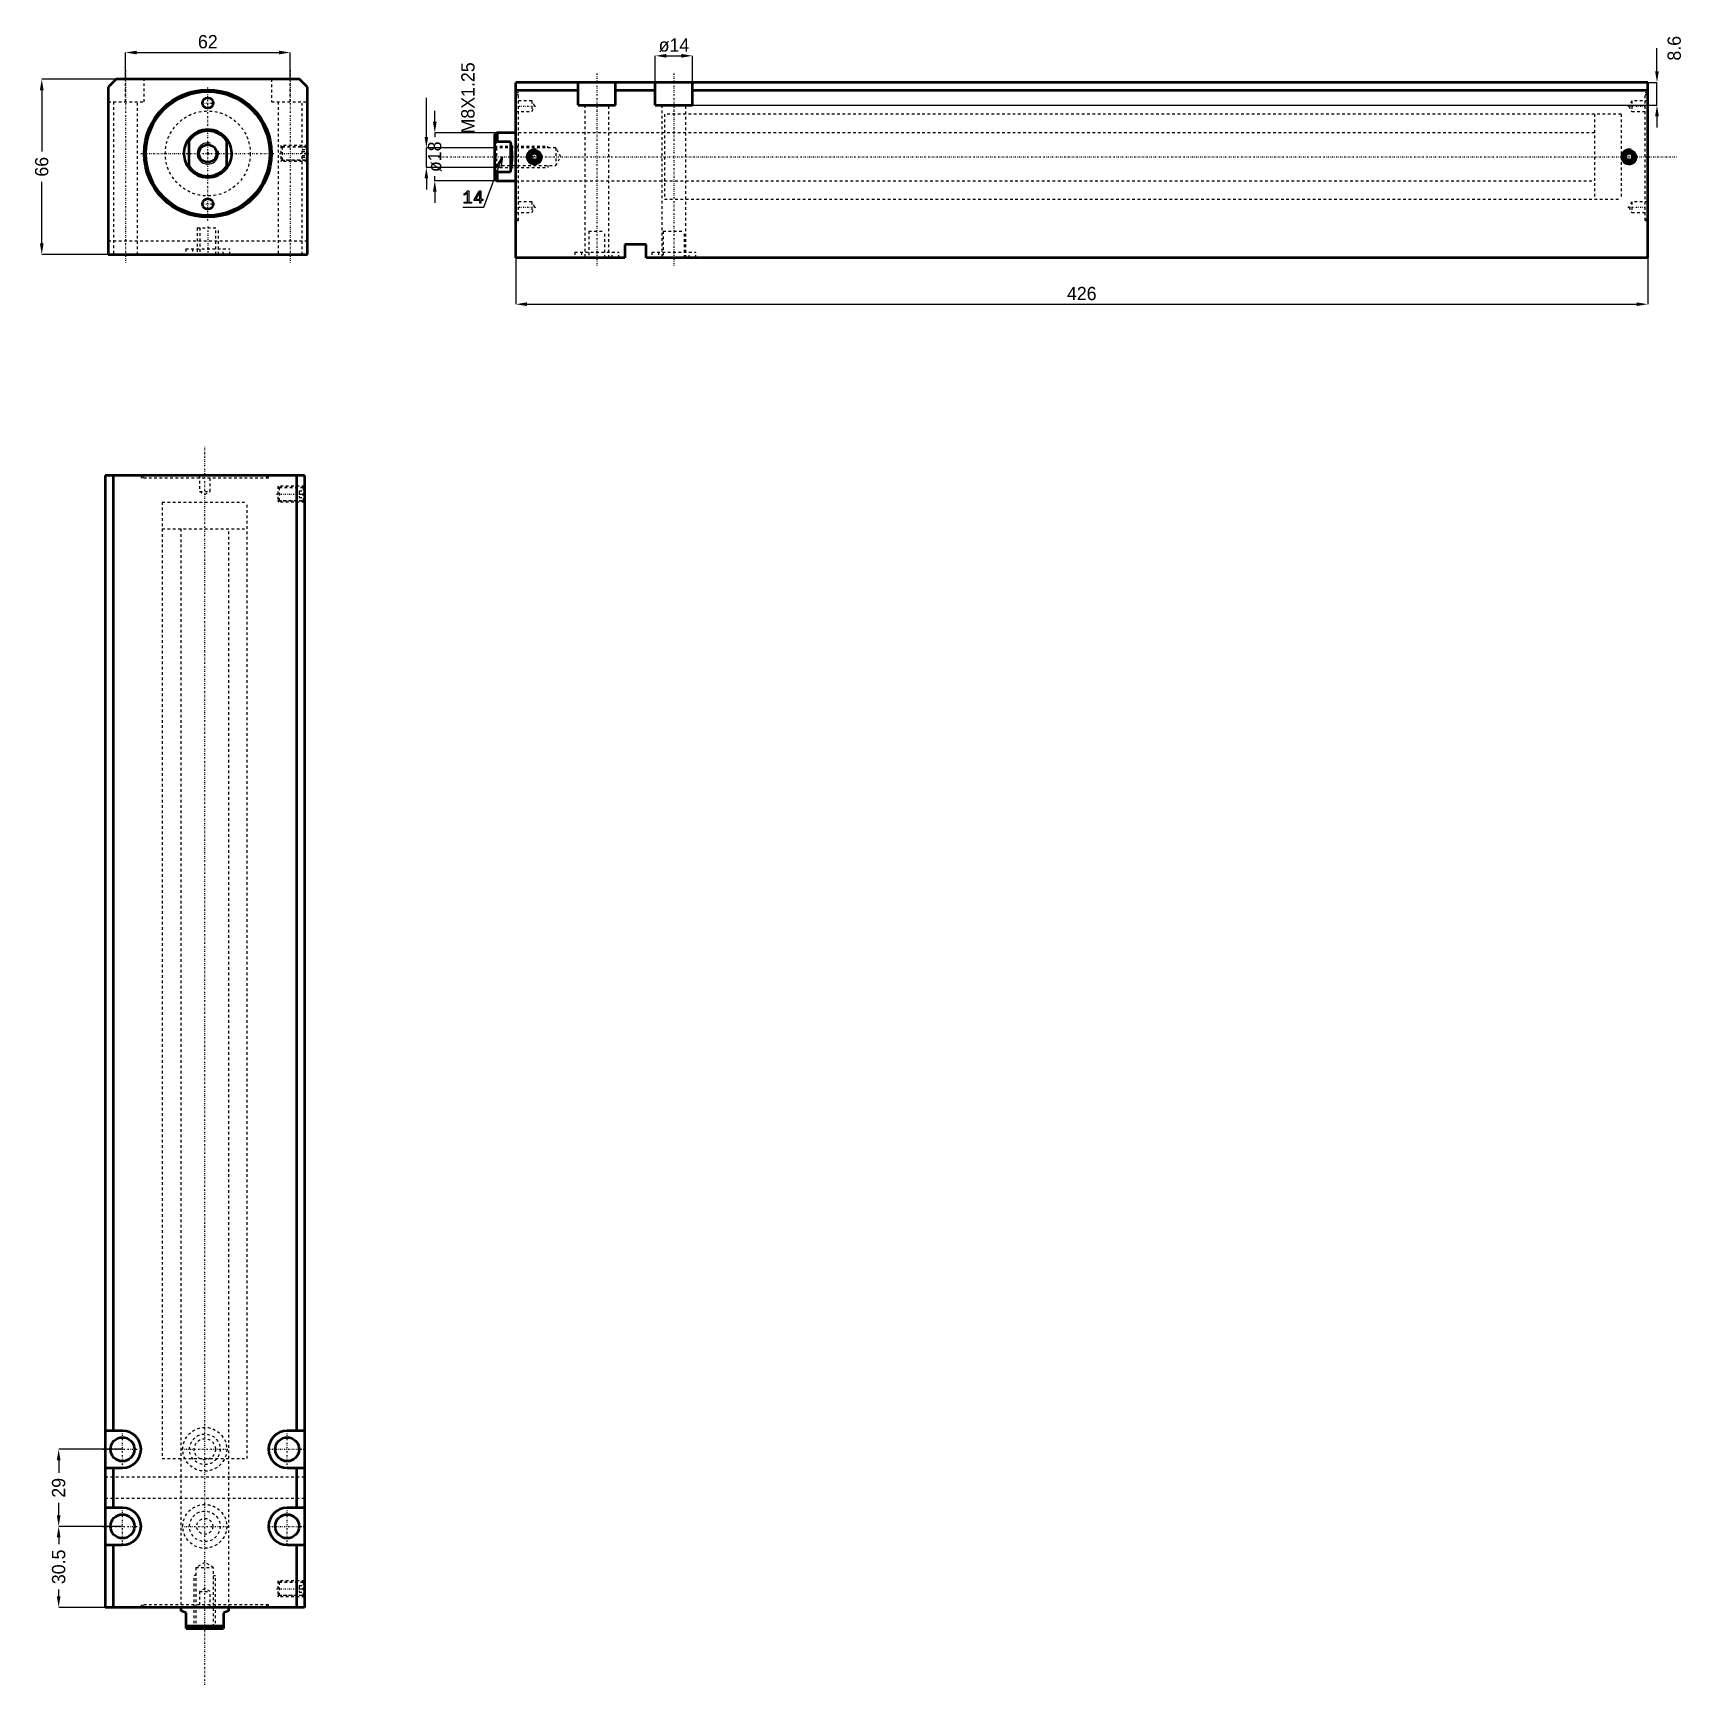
# Model space of a CAD drawing. Header units: millimetres. Extents: x -66 to 555, y -576 to 45.
import ezdxf

# ---------------------------------------------------------------- set-up
doc = ezdxf.new("R2010")
doc.units = ezdxf.units.MM
doc.linetypes.add('Center', pattern=[1.5, 0.45, -0.5, 0.05, -0.5])
doc.linetypes.add('Dashed', pattern=[2, 1, -1])
for name, color, linetype, lineweight in [('2d ConnectionPoints', 7, 'Continuous', 50), ('AM_0', 7, 'Continuous', 50), ('AM_5', 3, 'Continuous', 25), ('AM_7', 7, 'Center', 25), ('AM_9', 6, 'Dashed', 25)]:
    doc.layers.add(name, color=color, linetype=linetype, lineweight=lineweight)
doc.dimstyles.new('ISO-25', dxfattribs={"dimtxt": 2.5, "dimasz": 2.5, "dimexe": 1.25, "dimexo": 0.625, "dimtad": 1, "dimtxsty": 'Standard', "dimcen": 2.5, "dimadec": 0, "dimazin": 0, "dimtfac": 1, "dimtmove": 0, "dimatfit": 3, "dimfxl": 0, "dimarcsym": 0})

# ---------------------------------------------------------------- blocks, each defined once
blk = doc.blocks.new('1_JECX_MF_INLA_32_350_0_rod__0_in_JECX_MF_160_INLA_32_350_0__0')
at = {"layer": 'AM_0'}
for p, q in [((-7, -5.66), (-7, 5.66)), ((7, 5.66), (7, -5.66))]:
    blk.add_line(p, q, dxfattribs=at)
for points in [[(-7, 5.66), (-7.47, 5.03), (-7.88, 4.36), (-8.23, 3.65), (-8.51, 2.92), (-8.73, 2.17), (-8.89, 1.4), (-8.98, 0.62), (-9, -0.17), (-8.95, -0.95), (-8.83, -1.73), (-8.65, -2.49), (-8.4, -3.23), (-8.09, -3.95), (-7.71, -4.64), (-7.28, -5.3), (-7, -5.66)], [(7, -5.66), (7.47, -5.03), (7.88, -4.36), (8.23, -3.65), (8.51, -2.92), (8.73, -2.17), (8.89, -1.4), (8.98, -0.62), (9, 0.17), (8.95, 0.95), (8.83, 1.73), (8.65, 2.49), (8.4, 3.23), (8.09, 3.95), (7.71, 4.64), (7.28, 5.3), (7, 5.66)]]:
    blk.add_lwpolyline(points, dxfattribs=at)
blk.add_circle((0, 0), 3.32, dxfattribs=at)
for radius, start, end in [(9, 38.94244, 141.05756), (8.5, 34.56032, 145.43968), (8.5, 214.56032, 325.43968), (9, 218.94244, 321.05756)]:
    blk.add_arc((0, 0), radius, start, end, dxfattribs=at)
at = {"layer": 'AM_5'}
blk.add_arc((0, 0), 4, 75, 15, dxfattribs=at)
blk = doc.blocks.new('2_JECX_MF_EXLA_32_350_0_body__0_in_JECX_MF_160_INLA_32_350_0__0')
at = {"layer": 'AM_0'}
for p, q in [((-34.5, 28), (-37.5, 25)), ((-37.5, 25), (-37.5, -38)), ((34.5, 28), (-34.5, 28)), ((37.5, 25), (34.5, 28)), ((37.5, -38), (37.5, 25)), ((-37.5, -38), (37.5, -38))]:
    blk.add_line(p, q, dxfattribs=at)
for centre, radius in [((0, 0), 24), ((0, 0), 23.34), ((0, 19), 2), ((0, -19), 2)]:
    blk.add_circle(centre, radius, dxfattribs=at)
at = {"layer": 'AM_5', "linetype": 'Dashed'}
for p, q in [((37.5, 3), (27.5, 3)), ((37.5, -3), (27.5, -3))]:
    blk.add_line(p, q, dxfattribs=at)
at = {"layer": 'AM_7'}
for p, q in [((-31, 31.3), (-31, -41.3)), ((31, 31.3), (31, -41.3)), ((0, -25.2), (0, 25.2)), ((-2.1, 19), (2.1, 19)), ((-25.2, 0), (25.2, 0)), ((27, 0), (38, 0)), ((-2.1, -19), (2.1, -19)), ((0, -27.5), (0, -38.5))]:
    blk.add_line(p, q, dxfattribs=at)
at = {"layer": 'AM_9'}
for p, q in [((-31, 19.4), (-31, 28)), ((-24, 19.4), (-24, 28)), ((24, 28), (24, 19.4)), ((31, 19.4), (31, 28)), ((-37.5, 19.4), (-24, 19.4)), ((-35.5, 19.4), (-35.5, -38)), ((-26.5, -38), (-26.5, 19.4)), ((24, 19.4), (37.5, 19.4)), ((26.5, 19.4), (26.5, -38)), ((35.5, -38), (35.5, 19.4)), ((28.04, 2.46), (27.5, 3)), ((27.5, 3), (27.5, -3)), ((37, 2.4), (27.5, 2.4)), ((36.96, 2.46), (28.04, 2.46)), ((28.04, 2.46), (28.04, -2.46)), ((35.5, 1.44), (37.5, 1.44)), ((35.5, 0.72), (37.5, 0.72)), ((37.5, 3), (36.96, 2.46)), ((36.96, 2.46), (36.96, -2.46)), ((37.5, 1.9), (37, 2.4)), ((37, 2.4), (37, -2.4)), ((27.5, -2.4), (37, -2.4)), ((27.5, -3), (28.04, -2.46)), ((28.04, -2.46), (36.96, -2.46)), ((35.5, -0.72), (37.5, -0.72)), ((35.5, -1.44), (37.5, -1.44)), ((36.96, -2.46), (37.5, -3)), ((37, -2.4), (37.5, -1.9)), ((-4, -28), (4, -28)), ((-4, -28), (-4, -38)), ((-3, -28), (-3, -38)), ((3, -38), (3, -28)), ((4, -38), (4, -28)), ((37.5, -33), (-37.5, -33)), ((-8.25, -35.9), (8.25, -35.9)), ((-8.25, -35.9), (-8.25, -38)), ((-5.75, -35.9), (-5.75, -38)), ((5.75, -38), (5.75, -35.9)), ((8.25, -38), (8.25, -35.9))]:
    blk.add_line(p, q, dxfattribs=at)
blk.add_circle((0, 0), 16, dxfattribs=at)
blk = doc.blocks.new('*D3')
at = {"layer": 'AM_5', "color": 0, "lineweight": -2}
for p, q in [((-31, 28), (-31, 38)), ((-26.83, 38), (26.83, 38)), ((31, 28), (31, 38))]:
    blk.add_line(p, q, dxfattribs=at)
at = {"layer": 'AM_5', "color": 0}
for points in [[(-26.83, 38.69), (-26.83, 37.31), (-31, 38)], [(26.83, 37.31), (26.83, 38.69), (31, 38)]]:
    blk.add_solid(points, dxfattribs=at)
at = {"layer": 'Defpoints', "color": 0}
for p in [(31, 38), (-31, 28), (31, 28)]:
    blk.add_point(p, dxfattribs=at)
at = {"layer": 'AM_5', "color": 0, "insert": (0, 42.05), "char_height": 5, "attachment_point": 5}
blk.add_mtext('62', dxfattribs=at)
blk = doc.blocks.new('*D4')
at = {"layer": 'AM_5', "color": 0, "lineweight": -2}
for p, q in [((-34.5, 28), (-62.5, 28)), ((-62.5, 23.83), (-62.5, 0.72)), ((-62.5, -33.83), (-62.5, -10.72)), ((-37.5, -38), (-62.5, -38))]:
    blk.add_line(p, q, dxfattribs=at)
at = {"layer": 'AM_5', "color": 0}
for points in [[(-61.81, 23.83), (-63.19, 23.83), (-62.5, 28)], [(-63.19, -33.83), (-61.81, -33.83), (-62.5, -38)]]:
    blk.add_solid(points, dxfattribs=at)
at = {"layer": 'Defpoints', "color": 0}
for p in [(-34.5, 28), (-62.5, -38), (-37.5, -38)]:
    blk.add_point(p, dxfattribs=at)
at = {"layer": 'AM_5', "color": 0, "insert": (-62.5, -5), "char_height": 5, "attachment_point": 5, "rotation": 90}
blk.add_mtext('66', dxfattribs=at)
blk = doc.blocks.new('1_JECX_MF_INLA_32_350_0_rod__0_in_JECX_MF_160_INLA_32_350_0__4')
at = {"layer": 'AM_0'}
for p, q in [((-9, 0), (-9, -1.35)), ((9, -1.35), (9, 0)), ((-7, -2), (-9, -1.35)), ((-7, -8), (-7, -2)), ((9, -1.35), (7, -2)), ((7, -2), (7, -8)), ((-7, -7), (7, -7)), ((-7, -8), (7, -8))]:
    blk.add_line(p, q, dxfattribs=at)
at = {"layer": 'AM_5', "linetype": 'Dashed'}
for p, q in [((-4, -8), (-4, 12)), ((-3.32, 12), (-4, 12)), ((3.32, 12), (4, 12)), ((4, -8), (4, 12))]:
    blk.add_line(p, q, dxfattribs=at)
at = {"layer": 'AM_7'}
blk.add_line((0, -29.2), (0, 437.2), dxfattribs=at)
at = {"layer": 'AM_9'}
for p, q in [((-16, 416), (16, 416)), ((-16, 416), (-16, 406)), ((16, 406), (16, 416)), ((-16, 406), (16, 406)), ((-9, 406), (-9, 0)), ((9, 0), (9, 406)), ((0, 16.92), (-3.32, 15)), ((-3.32, 15), (3.32, 15)), ((-3.32, 15), (-3.32, -7.32)), ((3.32, 15), (0, 16.92)), ((3.32, -7.32), (3.32, 15)), ((-3.32, -7.32), (-4, -8)), ((-3.32, -7.32), (3.32, -7.32)), ((4, -8), (3.32, -7.32))]:
    blk.add_line(p, q, dxfattribs=at)
blk = doc.blocks.new('2_JECX_MF_EXLA_32_350_0_body__0_in_JECX_MF_160_INLA_32_350_0__4')
at = {"layer": 'AM_0'}
for p, q in [((37.5, 426), (-37.5, 426)), ((-37.5, 426), (-37.5, 0)), ((-34.5, 426), (-34.5, 66.5)), ((34.5, 426), (34.5, 66.5)), ((37.5, 426), (37.5, 0)), ((-31, 66.5), (-37.5, 66.5)), ((37.5, 66.5), (31, 66.5)), ((-37.5, 52.5), (-31, 52.5)), ((-34.5, 52.5), (-34.5, 37.5)), ((31, 52.5), (37.5, 52.5)), ((34.5, 52.5), (34.5, 37.5)), ((-31, 37.5), (-37.5, 37.5)), ((37.5, 37.5), (31, 37.5)), ((-37.5, 23.5), (-31, 23.5)), ((-34.5, 23.5), (-34.5, 0)), ((31, 23.5), (37.5, 23.5)), ((34.5, 23.5), (34.5, 0)), ((37.5, 0), (-37.5, 0))]:
    blk.add_line(p, q, dxfattribs=at)
for centre in [(-31, 59.5), (31, 59.5), (-31, 30.5), (31, 30.5)]:
    blk.add_circle(centre, 4.5, dxfattribs=at)
for centre, start, end in [((-31, 59.5), 270, 90), ((31, 59.5), 90, 270), ((-31, 30.5), 270, 90), ((31, 30.5), 90, 270)]:
    blk.add_arc(centre, 7, start, end, dxfattribs=at)
at = {"layer": 'AM_5', "linetype": 'Dashed'}
for p, q in [((37.5, 422), (27.5, 422)), ((37.5, 416), (27.5, 416)), ((37.5, 10), (27.5, 10)), ((37.5, 4), (27.5, 4))]:
    blk.add_line(p, q, dxfattribs=at)
at = {"layer": 'AM_7'}
for p, q in [((27, 419), (38, 419)), ((-31, 52.15), (-31, 66.85)), ((31, 52.15), (31, 66.85)), ((-38.35, 59.5), (-23.65, 59.5)), ((-8.6625, 59.5), (8.6625, 59.5)), ((23.65, 59.5), (38.35, 59.5)), ((-31, 23.15), (-31, 37.85)), ((31, 23.15), (31, 37.85)), ((-38.35, 30.5), (-23.65, 30.5)), ((-8.6625, 30.5), (8.6625, 30.5)), ((23.65, 30.5), (38.35, 30.5)), ((27, 7), (38, 7))]:
    blk.add_line(p, q, dxfattribs=at)
at = {"layer": 'AM_9'}
for p, q in [((-24, 426), (-24, 425)), ((24, 425), (-24, 425)), ((-23.34, 426), (-23.34, 425)), ((-2, 426), (-2, 420)), ((2, 420), (2, 426)), ((23.34, 425), (23.34, 426)), ((24, 425), (24, 426)), ((-2, 420), (0, 418.8453)), ((-2, 420), (2, 420)), ((0, 418.8453), (2, 420)), ((27.5, 422), (27.5, 416)), ((28.0415, 421.4585), (27.5, 422)), ((37, 421.4), (27.5, 421.4)), ((27.5, 416.6), (37, 416.6)), ((36.9585, 421.4585), (28.0415, 421.4585)), ((28.0415, 421.4585), (28.0415, 416.5415)), ((35.5, 420.25), (37.5, 420.25)), ((35.5, 420.25), (35.5, 417.75)), ((35.5, 419), (37.5, 419)), ((35.5, 417.75), (37.5, 417.75)), ((37.5, 422), (36.9585, 421.4585)), ((36.9585, 421.4585), (36.9585, 416.5415)), ((37, 421.4), (37, 416.6)), ((37.5, 420.9), (37, 421.4)), ((37, 416.6), (37.5, 417.1)), ((-16, 416), (16, 416)), ((-16, 416), (-16, 56)), ((16, 56), (16, 416)), ((27.5, 416), (28.0415, 416.5415)), ((28.0415, 416.5415), (36.9585, 416.5415)), ((36.9585, 416.5415), (37.5, 416)), ((-16, 56), (16, 56)), ((-9, 56), (-9, 0)), ((9, 0), (9, 56)), ((37.5, 49), (-37.5, 49)), ((37.5, 41), (-37.5, 41)), ((0, 7.1547), (-2, 6)), ((2, 6), (0, 7.1547)), ((27.5, 10), (27.5, 4)), ((28.0415, 9.4585), (27.5, 10)), ((37, 9.4), (27.5, 9.4)), ((36.9585, 9.4585), (28.0415, 9.4585)), ((28.0415, 9.4585), (28.0415, 4.5415)), ((35.5, 8.25), (37.5, 8.25)), ((35.5, 8.25), (35.5, 5.75)), ((35.5, 7), (37.5, 7)), ((37.5, 10), (36.9585, 9.4585)), ((36.9585, 9.4585), (36.9585, 4.5415)), ((37.5, 8.9), (37, 9.4)), ((37, 9.4), (37, 4.6)), ((24, 1), (-24, 1)), ((-24, 1), (-24, 0)), ((-23.34, 1), (-23.34, 0)), ((-2, 6), (2, 6)), ((-2, 6), (-2, 0)), ((2, 0), (2, 6)), ((23.34, 0), (23.34, 1)), ((24, 0), (24, 1)), ((27.5, 4.6), (37, 4.6)), ((27.5, 4), (28.0415, 4.5415)), ((28.0415, 4.5415), (36.9585, 4.5415)), ((35.5, 5.75), (37.5, 5.75)), ((36.9585, 4.5415), (37.5, 4)), ((37, 4.6), (37.5, 5.1))]:
    blk.add_line(p, q, dxfattribs=at)
for centre, radius in [((0, 59.5), 8.25), ((0, 59.5), 5.75), ((0, 59.5), 4), ((0, 30.5), 8.25), ((0, 30.5), 5.75), ((0, 30.5), 3)]:
    blk.add_circle(centre, radius, dxfattribs=at)
blk = doc.blocks.new('*D10')
at = {"layer": 'AM_5', "color": 0, "lineweight": -2}
for p, q in [((-32.13, -487.74), (-56.13, -487.74)), ((-56.13, -491.91), (-56.13, -496.57)), ((-56.13, -512.57), (-56.13, -507.91)), ((-32.13, -516.74), (-56.13, -516.74))]:
    blk.add_line(p, q, dxfattribs=at)
at = {"layer": 'AM_5', "color": 0}
for points in [[(-56.83, -491.91), (-55.44, -491.91), (-56.13, -487.74)], [(-56.83, -512.57), (-55.44, -512.57), (-56.13, -516.74)]]:
    blk.add_solid(points, dxfattribs=at)
at = {"layer": 'Defpoints', "color": 0}
for p in [(-56.13, -487.74), (-32.13, -487.74), (-32.13, -516.74)]:
    blk.add_point(p, dxfattribs=at)
at = {"layer": 'AM_5', "color": 0, "insert": (-56.13, -502.24), "char_height": 5, "attachment_point": 5, "rotation": 90}
blk.add_mtext('29', dxfattribs=at)
blk = doc.blocks.new('*D11')
at = {"layer": 'AM_5', "color": 0, "lineweight": -2}
for p, q in [((-32.13, -516.74), (-56.13, -516.74)), ((-56.13, -520.91), (-56.13, -523.41)), ((-56.13, -543.07), (-56.13, -540.57)), ((-38.63, -547.24), (-56.13, -547.24))]:
    blk.add_line(p, q, dxfattribs=at)
at = {"layer": 'AM_5', "color": 0}
for points in [[(-56.83, -520.91), (-55.44, -520.91), (-56.13, -516.74)], [(-56.83, -543.07), (-55.44, -543.07), (-56.13, -547.24)]]:
    blk.add_solid(points, dxfattribs=at)
at = {"layer": 'Defpoints', "color": 0}
for p in [(-32.13, -516.74), (-56.13, -547.24), (-38.63, -547.24)]:
    blk.add_point(p, dxfattribs=at)
at = {"layer": 'AM_5', "color": 0, "insert": (-56.13, -531.99), "char_height": 5, "attachment_point": 5, "rotation": 90}
blk.add_mtext('30.5', dxfattribs=at)
blk = doc.blocks.new('1_JECX_MF_INLA_32_350_0_rod__0_in_JECX_MF_160_INLA_32_350_0__2')
at = {"layer": 'AM_0'}
for p, q in [((-7, 9), (-8, 8.5)), ((-8, 8.5), (-8, -8.5)), ((0, 9), (-7, 9)), ((-7, 9), (-7, 5.66)), ((-7, 5.66), (-8, 4.82)), ((-2, 5.66), (-7, 5.66)), ((-2, 5.66), (-2, -5.66)), ((-7, -5.66), (-2, -5.66)), ((-7, -5.66), (-7, -9)), ((-8, -8.5), (-7, -9)), ((-7, -9), (0, -9))]:
    blk.add_line(p, q, dxfattribs=at)
for points in [[(-2, -5.66), (-1.85, -5.03), (-1.72, -4.36), (-1.6, -3.65), (-1.51, -2.92), (-1.44, -2.17), (-1.39, -1.4), (-1.36, -0.62), (-1.35, 0.17), (-1.37, 0.95), (-1.4, 1.73), (-1.46, 2.49), (-1.55, 3.23), (-1.65, 3.95), (-1.77, 4.64), (-1.91, 5.3), (-2, 5.66)], [(-8, -4.82), (-7.99, -4.83), (-7, -5.66)]]:
    blk.add_lwpolyline(points, dxfattribs=at)
at = {"layer": 'AM_5', "linetype": 'Dashed'}
for p, q in [((-8, 4), (12, 4)), ((12, 3.32), (12, 4)), ((-8, -4), (12, -4)), ((12, -3.32), (12, -4))]:
    blk.add_line(p, q, dxfattribs=at)
at = {"layer": 'AM_7'}
blk.add_line((-29.2, 0), (437.2, 0), dxfattribs=at)
at = {"layer": 'AM_9'}
for p, q in [((416, 16), (406, 16)), ((406, 16), (406, -16)), ((416, 16), (416, -16)), ((406, 9), (0, 9)), ((-7.32, 3.32), (-8, 4)), ((15, 3.32), (-7.32, 3.32)), ((-7.32, 3.32), (-7.32, -3.32)), ((16.92, 0), (15, 3.32)), ((15, 3.32), (15, -3.32)), ((15, -3.32), (16.92, 0)), ((-8, -4), (-7.32, -3.32)), ((-7.32, -3.32), (15, -3.32)), ((0, -9), (406, -9)), ((406, -16), (416, -16))]:
    blk.add_line(p, q, dxfattribs=at)
blk = doc.blocks.new('2_JECX_MF_EXLA_32_350_0_body__0_in_JECX_MF_160_INLA_32_350_0__2')
at = {"layer": 'AM_0'}
for p, q in [((0, -38), (0, 28)), ((426, 28), (0, 28)), ((23.5, 25), (0, 25)), ((23.5, 19.4), (23.5, 28)), ((37.5, 19.4), (37.5, 28)), ((52.5, 25), (37.5, 25)), ((52.5, 19.4), (52.5, 28)), ((66.5, 19.4), (66.5, 28)), ((426, 25), (66.5, 25)), ((426, -38), (426, 28)), ((23.5, 19.4), (37.5, 19.4)), ((52.5, 19.4), (66.5, 19.4)), ((7, 1.44), (5.75, 0.72)), ((5.75, 0.72), (5.75, -0.72)), ((8.25, 0.72), (7, 1.44)), ((8.25, -0.72), (8.25, 0.72)), ((419, 1.44), (417.75, 0.72)), ((417.75, 0.72), (417.75, -0.72)), ((420.25, 0.72), (419, 1.44)), ((420.25, -0.72), (420.25, 0.72)), ((5.75, -0.72), (7, -1.44)), ((7, -1.44), (8.25, -0.72)), ((417.75, -0.72), (419, -1.44)), ((419, -1.44), (420.25, -0.72)), ((49, -33), (41, -33)), ((41, -33), (41, -38)), ((49, -38), (49, -33)), ((41, -38), (0, -38)), ((426, -38), (49, -38))]:
    blk.add_line(p, q, dxfattribs=at)
for centre, radius in [((7, 0), 2.46), ((7, 0), 2.4), ((7, 0), 1.9), ((419, 0), 2.46), ((419, 0), 2.4), ((419, 0), 1.9)]:
    blk.add_circle(centre, radius, dxfattribs=at)
at = {"layer": 'AM_5'}
for centre in [(7, 0), (419, 0)]:
    blk.add_arc(centre, 3, 75, 15, dxfattribs=at)
at = {"layer": 'AM_7'}
for p, q in [((30.5, 31.3), (30.5, -41.3)), ((59.5, 31.3), (59.5, -41.3)), ((-0.36, 19), (7.51, 19)), ((418.49, 19), (426.36, 19)), ((7, -3.15), (7, 3.15)), ((419, -3.15), (419, 3.15)), ((-0.36, -19), (7.51, -19)), ((418.49, -19), (426.36, -19))]:
    blk.add_line(p, q, dxfattribs=at)
at = {"layer": 'AM_9'}
for p, q in [((1, 24), (0, 24)), ((1, 23.34), (0, 23.34)), ((6, 21), (0, 21)), ((1, -24), (1, 24)), ((7.15, 19), (6, 21)), ((6, 21), (6, 17)), ((6, 17), (7.15, 19)), ((26, 19.4), (26, -38)), ((35, -38), (35, 19.4)), ((55, 19.4), (55, -38)), ((64, -38), (64, 19.4)), ((420, 21), (418.85, 19)), ((418.85, 19), (420, 17)), ((426, 21), (420, 21)), ((420, 21), (420, 17)), ((425, -24), (425, 24)), ((426, 24), (425, 24)), ((426, 23.34), (425, 23.34)), ((0, 17), (6, 17)), ((416, 16), (56, 16)), ((56, 16), (56, -16)), ((416, 16), (416, -16)), ((420, 17), (426, 17)), ((56, 9), (0, 9)), ((0, -9), (56, -9)), ((6, -17), (0, -17)), ((7.15, -19), (6, -17)), ((6, -17), (6, -21)), ((56, -16), (416, -16)), ((420, -17), (418.85, -19)), ((426, -17), (420, -17)), ((420, -17), (420, -21)), ((0, -21), (6, -21)), ((0, -23.34), (1, -23.34)), ((0, -24), (1, -24)), ((6, -21), (7.15, -19)), ((418.85, -19), (420, -21)), ((420, -21), (426, -21)), ((425, -23.34), (426, -23.34)), ((425, -24), (426, -24)), ((27.5, -28), (33.5, -28)), ((27.5, -28), (27.5, -38)), ((33.5, -38), (33.5, -28)), ((55.5, -28), (63.5, -28)), ((55.5, -28), (55.5, -38)), ((63.5, -38), (63.5, -28)), ((22.25, -35.9), (38.75, -35.9)), ((22.25, -35.9), (22.25, -38)), ((24.75, -35.9), (24.75, -38)), ((36.25, -38), (36.25, -35.9)), ((38.75, -38), (38.75, -35.9)), ((51.25, -35.9), (67.75, -35.9)), ((51.25, -35.9), (51.25, -38)), ((53.75, -35.9), (53.75, -38)), ((65.25, -38), (65.25, -35.9)), ((67.75, -38), (67.75, -35.9))]:
    blk.add_line(p, q, dxfattribs=at)
blk = doc.blocks.new('*D20')
at = {"layer": 'AM_5', "color": 0, "lineweight": -2}
for p, q in [((168.43, 26.76), (168.43, 36.76)), ((172.59, 36.76), (178.26, 36.76)), ((182.43, 26.76), (182.43, 36.76))]:
    blk.add_line(p, q, dxfattribs=at)
at = {"layer": 'AM_5', "color": 0}
for points in [[(172.59, 37.46), (172.59, 36.07), (168.43, 36.76)], [(178.26, 37.46), (178.26, 36.07), (182.43, 36.76)]]:
    blk.add_solid(points, dxfattribs=at)
at = {"layer": 'Defpoints', "color": 0}
for p in [(182.43, 36.76), (168.43, 26.76), (182.43, 26.76)]:
    blk.add_point(p, dxfattribs=at)
at = {"layer": 'AM_5', "color": 0, "insert": (175.43, 40.76), "char_height": 5, "attachment_point": 5}
blk.add_mtext('ø14', dxfattribs=at)
blk = doc.blocks.new('*D21')
at = {"layer": 'AM_5', "color": 0, "lineweight": -2}
for p, q in [((545.43, 30.93), (545.43, 39.6)), ((182.43, 26.76), (545.43, 26.76)), ((545.43, 18.16), (545.43, 26.76)), ((182.43, 18.16), (545.43, 18.16)), ((545.43, 14), (545.43, 9.83))]:
    blk.add_line(p, q, dxfattribs=at)
at = {"layer": 'AM_5', "color": 0}
for points in [[(544.73, 30.93), (546.12, 30.93), (545.43, 26.76)], [(544.73, 14), (546.12, 14), (545.43, 18.16)]]:
    blk.add_solid(points, dxfattribs=at)
at = {"layer": 'Defpoints', "color": 0}
for p in [(182.43, 26.76), (545.43, 26.76), (182.43, 18.16)]:
    blk.add_point(p, dxfattribs=at)
at = {"layer": 'AM_5', "color": 0, "insert": (551.93, 39.6), "char_height": 5, "attachment_point": 5, "rotation": 90}
blk.add_mtext('8.6', dxfattribs=at)
blk = doc.blocks.new('*D22')
at = {"layer": 'AM_5', "color": 0, "lineweight": -2}
for p, q in [((115.93, -39.24), (115.93, -56.74)), ((541.93, -39.24), (541.93, -56.74)), ((120.09, -56.74), (537.76, -56.74))]:
    blk.add_line(p, q, dxfattribs=at)
at = {"layer": 'AM_5', "color": 0}
for points in [[(120.09, -56.04), (120.09, -57.43), (115.93, -56.74)], [(537.76, -56.04), (537.76, -57.43), (541.93, -56.74)]]:
    blk.add_solid(points, dxfattribs=at)
at = {"layer": 'Defpoints', "color": 0}
for p in [(115.93, -39.24), (541.93, -39.24), (541.93, -56.74)]:
    blk.add_point(p, dxfattribs=at)
at = {"layer": 'AM_5', "color": 0, "insert": (328.93, -52.74), "char_height": 5, "attachment_point": 5}
blk.add_mtext('426', dxfattribs=at)
blk = doc.blocks.new('*D23')
at = {"layer": 'AM_5', "color": 0, "lineweight": -2}
for p, q in [((85.43, 11.93), (85.43, 16.1)), ((108.93, 7.76), (85.43, 7.76)), ((85.43, 7.76), (85.43, 6.1)), ((85.43, -10.24), (85.43, -8.57)), ((108.93, -10.24), (85.43, -10.24)), ((85.43, -14.4), (85.43, -18.57))]:
    blk.add_line(p, q, dxfattribs=at)
at = {"layer": 'AM_5', "color": 0}
for points in [[(84.73, 11.93), (86.12, 11.93), (85.43, 7.76)], [(84.73, -14.4), (86.12, -14.4), (85.43, -10.24)]]:
    blk.add_solid(points, dxfattribs=at)
at = {"layer": 'Defpoints', "color": 0}
for p in [(85.43, 7.76), (108.93, 7.76), (108.93, -10.24)]:
    blk.add_point(p, dxfattribs=at)
at = {"layer": 'AM_5', "color": 0, "insert": (85.43, -1.24), "char_height": 5, "attachment_point": 5, "rotation": 90}
blk.add_mtext('ø18', dxfattribs=at)
blk = doc.blocks.new('*D24')
at = {"layer": 'AM_5', "color": 0, "lineweight": -2}
for p, q in [((82.26, 6.26), (82.26, 20.92)), ((108.6, 2.09), (82.26, 2.09)), ((82.26, -5.24), (82.26, 2.09)), ((107.93, -5.24), (82.26, -5.24)), ((82.26, -9.4), (82.26, -13.57))]:
    blk.add_line(p, q, dxfattribs=at)
at = {"layer": 'AM_5', "color": 0}
for points in [[(81.57, 6.26), (82.95, 6.26), (82.26, 2.09)], [(81.57, -9.4), (82.95, -9.4), (82.26, -5.24)]]:
    blk.add_solid(points, dxfattribs=at)
at = {"layer": 'Defpoints', "color": 0}
for p in [(108.6, 2.09), (82.26, -5.24), (107.93, -5.24)]:
    blk.add_point(p, dxfattribs=at)
at = {"layer": 'AM_5', "color": 0, "insert": (97.93, 20.92), "char_height": 5, "attachment_point": 5, "rotation": 90}
blk.add_mtext('M8X1.25', dxfattribs=at)

msp = doc.modelspace()

# ---------------------------------------------------------------- linework, layer by layer
at = {"layer": '2d ConnectionPoints'}
for p in [(0, 0), (115.926, -1.235), (-1.133, -547.24)]:
    msp.add_point(p, dxfattribs=at)
at = {"layer": 'AM_5'}
for p, q in [((103.926, -20.235), (110.926, -1.235)), ((95.926, -20.235), (103.926, -20.235))]:
    msp.add_line(p, q, dxfattribs=at)
for points in [[(110.926, -1.235), (110.268, -5.433), (108.704, -4.857), (110.926, -1.235)], [(96.534, -18.319), (97.73, -18.319), (97.73, -14.803), (97.73, -14.803), (97.666, -14.867), (97.557, -14.968), (97.557, -14.968), (97.434, -15.074), (97.343, -15.147), (97.343, -15.147), (97.249, -15.22), (97.108, -15.323), (97.108, -15.323), (96.965, -15.419), (96.869, -15.479), (96.869, -15.479), (96.775, -15.533), (96.645, -15.599), (96.645, -15.599), (96.528, -15.646), (96.456, -15.667), (96.456, -15.173), (96.456, -15.173), (96.545, -15.131), (96.685, -15.051), (96.685, -15.051), (96.832, -14.951), (96.935, -14.873), (96.935, -14.873), (97.039, -14.789), (97.189, -14.659), (97.189, -14.659), (97.334, -14.525), (97.428, -14.432), (97.428, -14.432), (97.516, -14.341), (97.635, -14.213), (97.635, -14.213), (97.737, -14.095), (97.795, -14.023), (98.211, -14.023), (98.211, -18.319), (99.296, -18.319), (99.296, -18.735), (96.534, -18.735), (96.534, -18.319)], [(102.351, -17.695), (100.245, -17.695), (100.245, -17.273), (102.162, -14.023), (102.806, -14.023), (102.806, -17.256), (103.508, -17.256), (103.508, -17.695), (102.806, -17.695), (102.806, -18.735), (102.351, -18.735), (102.351, -17.695)], [(102.357, -17.256), (102.357, -14.569), (100.804, -17.256), (102.357, -17.256)]]:
    msp.add_lwpolyline(points, dxfattribs=at)

# ---------------------------------------------------------------- block references
for name, p in [('2_JECX_MF_EXLA_32_350_0_body__0_in_JECX_MF_160_INLA_32_350_0__0', (0, 0)), ('2_JECX_MF_EXLA_32_350_0_body__0_in_JECX_MF_160_INLA_32_350_0__2', (115.926, -1.235)), ('1_JECX_MF_INLA_32_350_0_rod__0_in_JECX_MF_160_INLA_32_350_0__2', (115.926, -1.235)), ('1_JECX_MF_INLA_32_350_0_rod__0_in_JECX_MF_160_INLA_32_350_0__0', (0, 0)), ('1_JECX_MF_INLA_32_350_0_rod__0_in_JECX_MF_160_INLA_32_350_0__4', (-1.133, -547.24)), ('2_JECX_MF_EXLA_32_350_0_body__0_in_JECX_MF_160_INLA_32_350_0__4', (-1.133, -547.24))]:
    msp.add_blockref(name, p)

# ---------------------------------------------------------------- dimensions: what is measured, and where the dimension line sits
for base, p1, p2, text, picture, middle in [((31, 38), (-31, 28), (31, 28), '62', '*D3', (0, 38)), ((182.426, 36.765), (168.426, 26.765), (182.426, 26.765), 'ø14', '*D20', (175.426, 36.765)), ((541.926, -56.735), (115.926, -39.235), (541.926, -39.235), '426', '*D22', (328.926, -56.735))]:
    dim = msp.add_linear_dim(base=base, p1=p1, p2=p2, text=text, dimstyle='ISO-25', override={"dimtxt": 5, "dimasz": 4.166667, "dimexe": 0, "dimexo": 0, "dimgap": 1.5}, dxfattribs=at)
    dim.commit()
    dim.dimension.update_dxf_attribs({"geometry": picture, "text_midpoint": middle, "dimtype": 160})
for base, p1, p2, text, picture, middle in [((545.426, 26.765), (182.426, 18.165), (182.426, 26.765), '8.6', '*D21', (551.926, 39.598)), ((82.259, -5.235), (108.603, 2.088), (107.926, -5.235), 'M8X1.25', '*D24', (97.926, 20.922)), ((-62.5, -38), (-34.5, 28), (-37.5, -38), '66', '*D4', (-62.5, -5)), ((85.426, 7.765), (108.926, -10.235), (108.926, 7.765), 'ø18', '*D23', (85.426, -1.235)), ((-56.133, -487.74), (-32.133, -516.74), (-32.133, -487.74), '29', '*D10', (-56.133, -502.24)), ((-56.133, -547.24), (-32.133, -516.74), (-38.633, -547.24), '30.5', '*D11', (-56.133, -531.99))]:
    dim = msp.add_linear_dim(base=base, p1=p1, p2=p2, angle=90, text=text, dimstyle='ISO-25', override={"dimtxt": 5, "dimasz": 4.166667, "dimexe": 0, "dimexo": 0, "dimgap": 1.5}, dxfattribs=at)
    dim.commit()
    dim.dimension.update_dxf_attribs({"geometry": picture, "text_midpoint": middle, "dimtype": 160, "text_rotation": 90})

doc.saveas('drawing.dxf')
